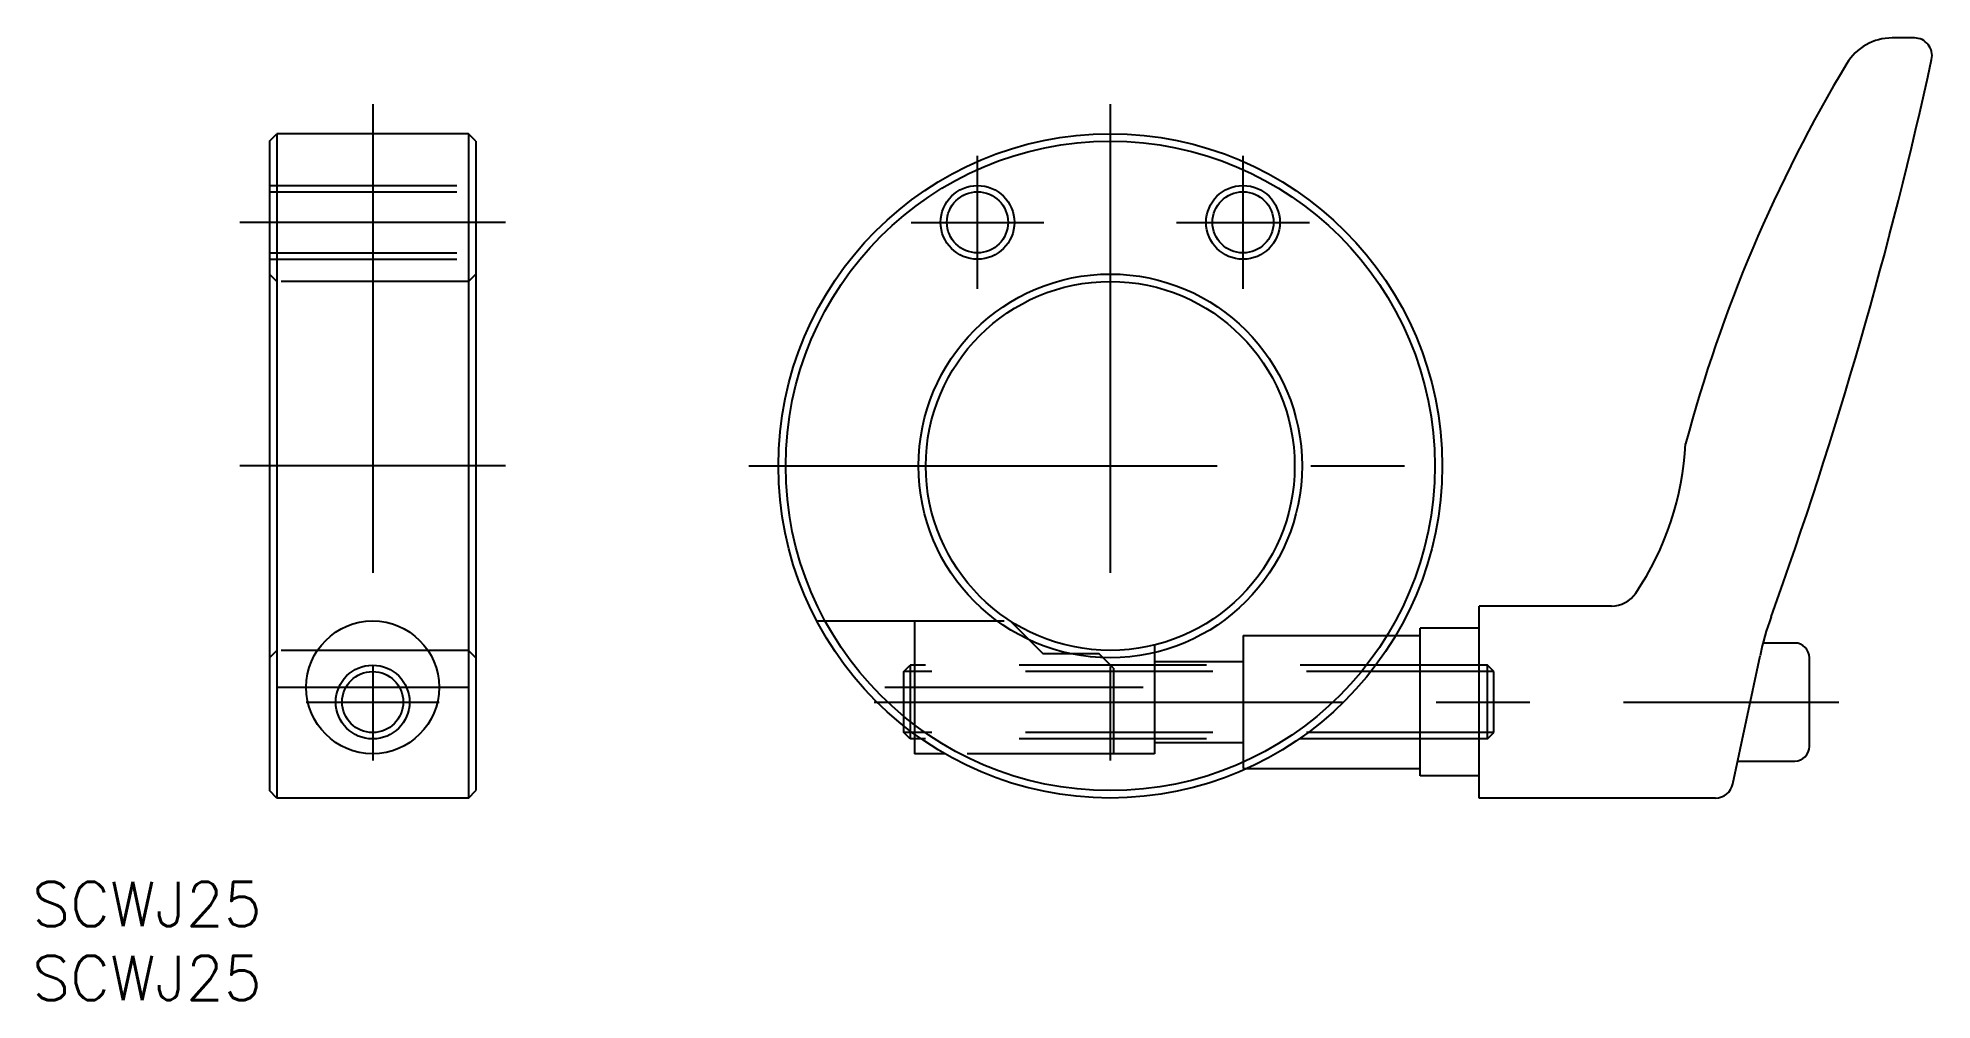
# Model space of a CAD drawing. Extents: x -73 to 56, y -36 to 29.
import ezdxf

# ---------------------------------------------------------------- set-up
doc = ezdxf.new("R2010")
doc.units = 0
doc.linetypes.add('CENTER', pattern=[50.8, 31.75, -6.35, 6.35, -6.35])
doc.linetypes.add('DASHED', pattern=[19.05, 12.7, -6.35])
doc.layers.get('0').update_dxf_attribs({"linetype": 'CONTINUOUS'})
doc.layers.add('CENTER', color=1, linetype='CENTER')
doc.styles.get("Standard").update_dxf_attribs({"font": 'txt.shx', "height": 3, "bigfont": 'bigfont.shx'})

msp = doc.modelspace()

# ---------------------------------------------------------------- linework, layer by layer
at = {"color": 7, "linetype": 'CONTINUOUS'}
for p, q in [((54.51, 29), (53.01, 29)), ((-57, 22), (-56.5, 22.5)), ((-57, 22), (-57, -22)), ((-43.5, 22.5), (-56.5, 22.5)), ((-56.5, 22.5), (-56.5, -22.5)), ((-43.5, 22.5), (-43.5, -22.5)), ((-43, 22), (-43.5, 22.5)), ((-43, 22), (-43, -22)), ((33.97, -9.5), (25, -9.5)), ((25, -22.5), (25, -9.5)), ((19.34, -11.5), (21, -11.5)), ((21, -21), (21, -11)), ((25, -11), (21, -11)), ((46.4, -12), (44.25, -12)), ((42.2, -21.55), (44.05, -12.86)), ((47.4, -19), (47.4, -13)), ((-14, -18.07), (-14, -17.61)), ((-13.57, -17.95), (-13.57, -18.5)), ((-13.57, -18.5), (-14, -18.07)), ((-13.28, -18.5), (-13.57, -18.5)), ((-13.28, -18.16), (-13.28, -19.5)), ((-11.22, -19.5), (-13.28, -19.5)), ((9.27, -20.5), (21, -20.5)), ((42.53, -20), (46.4, -20)), ((25, -21), (21, -21)), ((-56.5, -22.5), (-57, -22)), ((-43.5, -22.5), (-56.5, -22.5)), ((-43.5, -22.5), (-43, -22)), ((41.03, -22.5), (25, -22.5))]:
    msp.add_line(p, q, dxfattribs=at)
at = {"color": 3, "linetype": 'DASHED'}
for p, q in [((-57, 19), (-43, 19)), ((-57, 18.57), (-43, 18.57)), ((-57, 14.43), (-43, 14.43)), ((-57, 14), (-43, 14)), ((-56.5, 12.5), (-57, 13)), ((-43.5, 12.5), (-43, 13)), ((-43.5, 12.5), (-56.5, 12.5)), ((-19.9, -10.5), (-6.78, -10.5)), ((-13.28, -10.5), (-13.28, -18.16)), ((-6.78, -10.5), (-4.58, -12.7)), ((9, -11.5), (19.34, -11.5)), ((9, -11.5), (9, -20.5)), ((-57, -13), (-56.5, -12.5)), ((-43.5, -12.5), (-56.5, -12.5)), ((-43, -13), (-43.5, -12.5)), ((-4.58, -12.7), (-0.78, -12.7)), ((0.22, -13.7), (-0.78, -12.7)), ((3, -12.13), (3, -19.5)), ((-14, -13.93), (-13.57, -13.5)), ((26, -13.93), (-14, -13.93)), ((-14, -17.61), (-14, -13.93)), ((25.57, -13.5), (-13.57, -13.5)), ((-13.57, -13.5), (-13.57, -17.95)), ((0.22, -13.7), (0.22, -19.5)), ((3, -13.25), (9, -13.25)), ((25.57, -18.5), (25.57, -13.5)), ((26, -13.93), (25.57, -13.5)), ((26, -18.07), (26, -13.93)), ((26, -18.07), (-13.41, -18.07)), ((25.57, -18.5), (-13.28, -18.5)), ((3, -18.75), (9, -18.75)), ((25.57, -18.5), (26, -18.07)), ((3, -19.5), (-11.22, -19.5)), ((9, -20.5), (9.27, -20.5))]:
    msp.add_line(p, q, dxfattribs=at)
at = {"color": 3, "linetype": 'CONTINUOUS'}
msp.add_line((-13.41, -18.07), (-14, -18.07), dxfattribs=at)
at = {"color": 7, "linetype": 'CONTINUOUS'}
for centre, radius in [((0, 0), 22.5), ((0, 0), 22), ((-9, 16.5), 2.07), ((9, 16.5), 2.07), ((0, 0), 13), ((0, 0), 12.5), ((-50, -15), 4.5), ((-50, -16), 2.5)]:
    msp.add_circle(centre, radius, dxfattribs=at)
at = {"color": 3, "linetype": 'CONTINUOUS'}
for centre, radius in [((-9, 16.5), 2.5), ((9, 16.5), 2.5), ((-50, -16), 2.07)]:
    msp.add_circle(centre, radius, dxfattribs=at)
at = {"color": 7, "linetype": 'CONTINUOUS'}
for centre, radius, start, end in [((53.01, 25.4), 3.6, 90, 148.9708), ((54.51, 27.8), 1.2, 347.6798, 90), ((135.62, -24.29), 100, 148.9708, 165.0534), ((-237.41, 91.56), 300, 340.1658, 347.6798), ((19.03, 2.54), 20, 326.1142, 357.0316), ((33.97, -7.5), 2, 270, 326.1142), ((63.61, -17.02), 20, 160.1658, 168), ((46.4, -13), 1, 0, 90), ((46.4, -19), 1, 270, 0), ((41.03, -21.3), 1.2, 270, 348)]:
    msp.add_arc(centre, radius, start, end, dxfattribs=at)
at = {"layer": 'CENTER', "color": 1, "linetype": 'CENTER'}
for p, q in [((-50, 24.5), (-50, -24.5)), ((0, 24.5), (0, -24.5)), ((-9, 12), (-9, 21)), ((9, 12), (9, 21)), ((-41, 16.5), (-59, 16.5)), ((-13.5, 16.5), (-4.5, 16.5)), ((4.5, 16.5), (13.5, 16.5)), ((-41, 0), (-59, 0)), ((-24.5, 0), (24.5, 0)), ((-56.5, -15), (-43.5, -15)), ((-15.28, -15), (2.22, -15)), ((-54.5, -16), (-45.5, -16)), ((-16, -16), (49.4, -16))]:
    msp.add_line(p, q, dxfattribs=at)

# ---------------------------------------------------------------- texts
at = {"color": 7, "linetype": 'CONTINUOUS'}
for p in [(-73.08, -31.19), (-73.08, -36.19)]:
    msp.add_text('SCWJ25', height=3, dxfattribs=at).set_placement(p)

doc.saveas('drawing.dxf')
